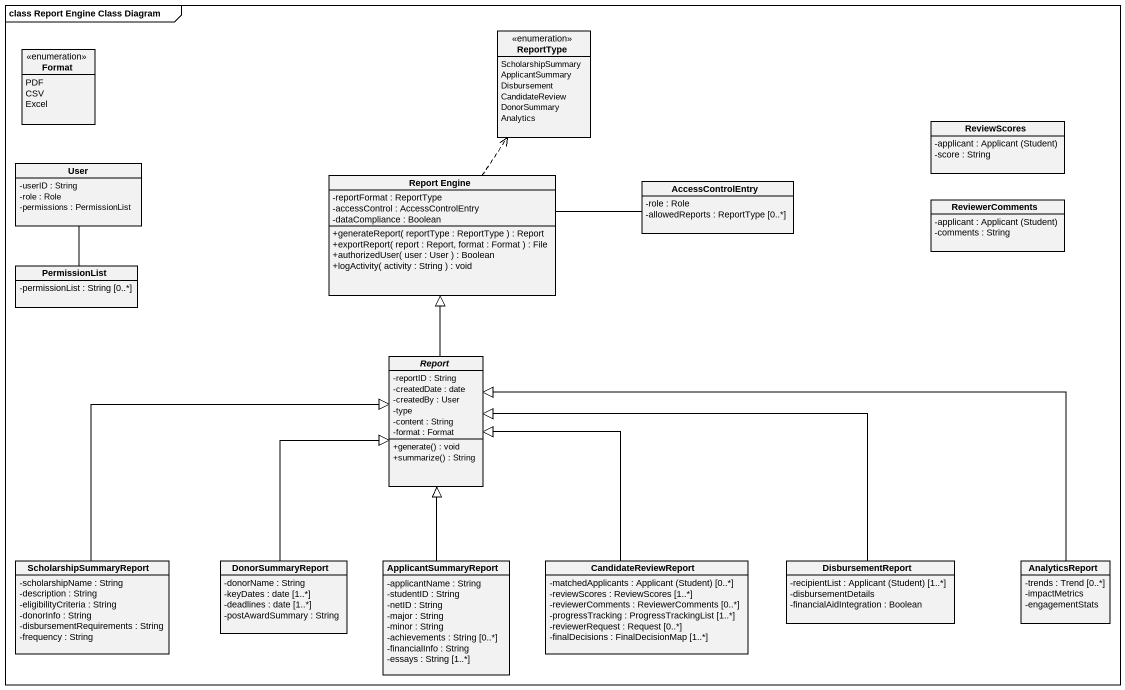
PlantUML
@startuml
mainframe class Report Engine Class Diagram
hide circle
hide empty members
skinparam classAttributeIconSize 0
enum ReportType {
  ScholarshipSummary
  ApplicantSummary
  Disbursement
  CandidateReview
  DonorSummary
  Analytics
}
enum Format {
  PDF
  CSV
  Excel
}
class ReviewScores {
  {field} -applicant : Applicant (Student)
  -score : String
}
class User {
  -userID : String
  -role : Role
  -permissions : PermissionList
}
class "Report Engine" as Report_Engine {
  -reportFormat : ReportType
  -accessControl : AccessControlEntry
  -dataCompliance : Boolean
  +generateReport( reportType : ReportType ) : Report
  +exportReport( report : Report, format : Format ) : File
  +authorizedUser( user : User ) : Boolean
  +logActivity( activity : String ) : void
}
class AccessControlEntry {
  -role : Role
  -allowedReports : ReportType [0..*]
}
class ReviewerComments {
  {field} -applicant : Applicant (Student)
  -comments : String
}
class PermissionList {
  -permissionList : String [0..*]
}
abstract class Report {
  -reportID : String
  -createdDate : date
  -createdBy : User
  -type
  -content : String
  -format : Format
  +generate() : void
  +summarize() : String
}
class ScholarshipSummaryReport {
  -scholarshipName : String
  -description : String
  -eligibilityCriteria : String
  -donorInfo : String
  -disbursementRequirements : String
  -frequency : String
}
class DonorSummaryReport {
  -donorName : String
  -keyDates : date [1..*]
  -deadlines : date [1..*]
  -postAwardSummary : String
}
class ApplicantSummaryReport {
  -applicantName : String
  -studentID : String
  -netID : String
  -major : String
  -minor : String
  -achievements : String [0..*]
  -financialInfo : String
  -essays : String [1..*]
}
class CandidateReviewReport {
  {field} -matchedApplicants : Applicant (Student) [0..*]
  -reviewScores : ReviewScores [1..*]
  -reviewerComments : ReviewerComments [0..*]
  -progressTracking : ProgressTrackingList [1..*]
  -reviewerRequest : Request [0..*]
  -finalDecisions : FinalDecisionMap [1..*]
}
class DisbursementReport {
  {field} -recipientList : Applicant (Student) [1..*]
  -disbursementDetails
  -financialAidIntegration : Boolean
}
class AnalyticsReport {
  -trends : Trend [0..*]
  -impactMetrics
  -engagementStats
}
Report_Engine .up.> ReportType
AccessControlEntry -left- Report_Engine
PermissionList -up- User
Report -up-|> Report_Engine
ScholarshipSummaryReport -right-|> Report
DonorSummaryReport -up-|> Report
ApplicantSummaryReport -up-|> Report
CandidateReviewReport -up-|> Report
DisbursementReport -left-|> Report
AnalyticsReport -left-|> Report
@enduml
